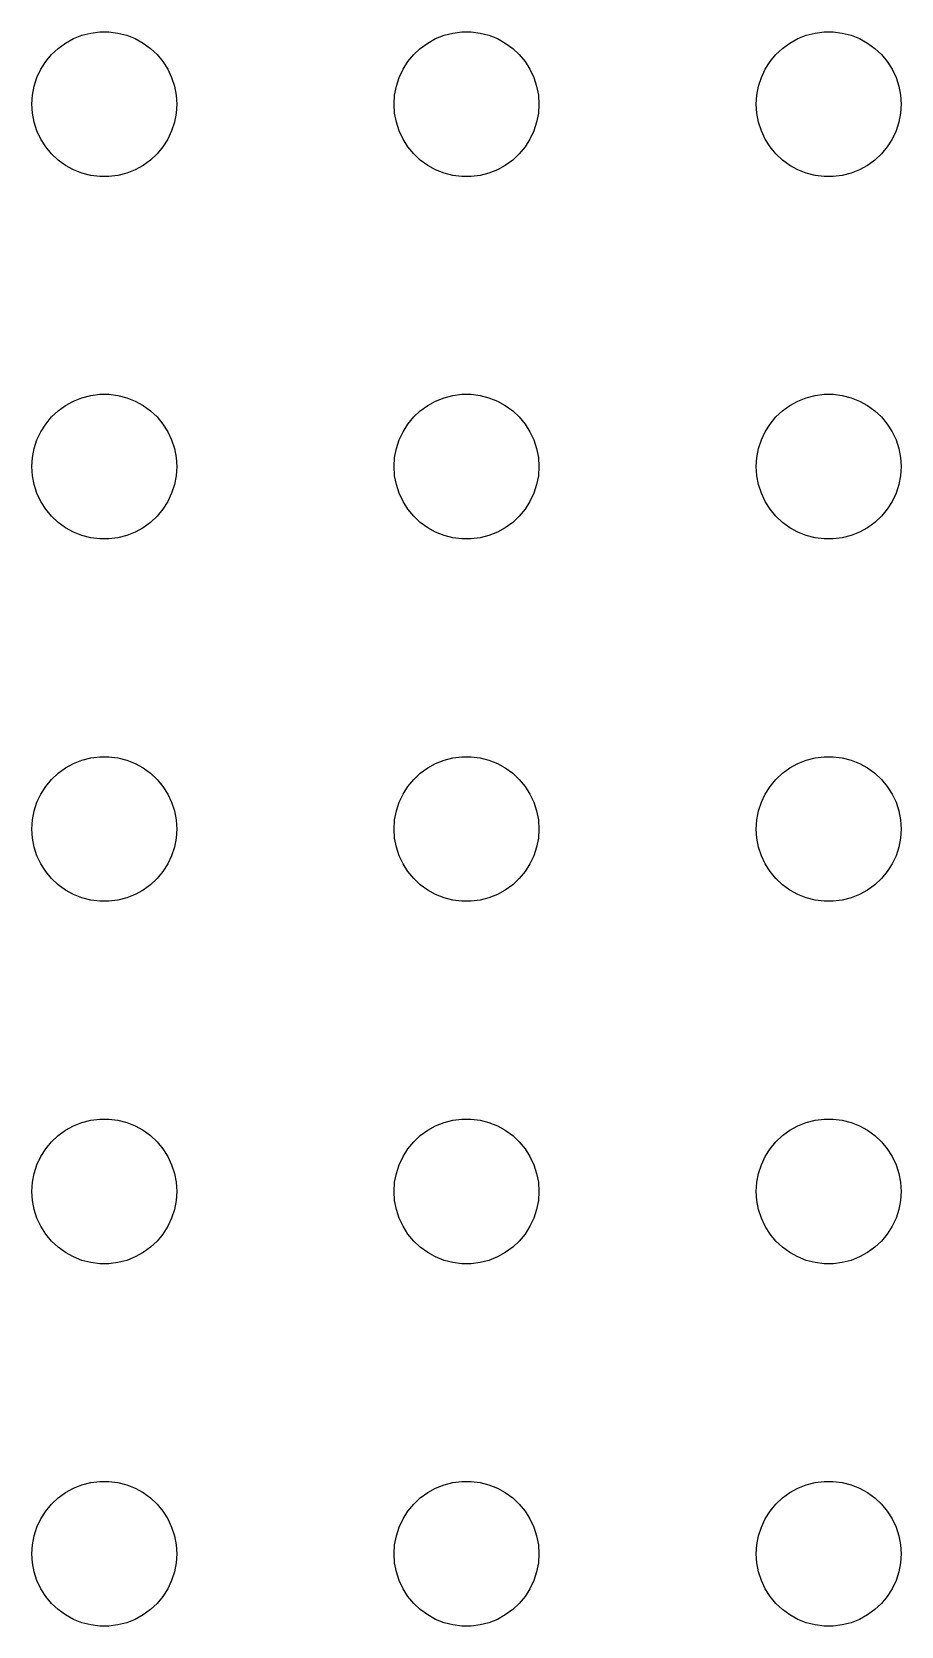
# Model space of a CAD drawing. Header units: metres. Extents: x -150 to 150, y -149 to 149.
# Drawn here: x -1.5 to 16.5, y -114 to -81 of the extents above; entities that cross this region are included whole.
import ezdxf

# ---------------------------------------------------------------- set-up
doc = ezdxf.new("R2010")
doc.units = ezdxf.units.M

msp = doc.modelspace()

# ---------------------------------------------------------------- linework, layer by layer
for p, q in [((-0.80373, -81.2335), (-0.63866, -81.1428)), ((-0.63866, -81.1428), (-0.46352, -81.0734)), ((-0.46352, -81.0734), (-0.28107, -81.0266)), ((-0.28107, -81.0266), (-0.09418, -81.003)), ((-0.09418, -81.003), (0.09418, -81.003)), ((0.09418, -81.003), (0.28107, -81.0266)), ((0.28107, -81.0266), (0.46352, -81.0734)), ((0.46352, -81.0734), (0.63866, -81.1428)), ((0.63866, -81.1428), (0.80373, -81.2335)), ((6.69626, -81.2335), (6.86133, -81.1428)), ((6.86133, -81.1428), (7.03647, -81.0734)), ((7.03647, -81.0734), (7.21892, -81.0266)), ((7.21892, -81.0266), (7.40581, -81.003)), ((7.40581, -81.003), (7.59418, -81.003)), ((7.59418, -81.003), (7.78107, -81.0266)), ((7.78107, -81.0266), (7.96352, -81.0734)), ((7.96352, -81.0734), (8.13866, -81.1428)), ((8.13866, -81.1428), (8.30373, -81.2335)), ((14.1963, -81.2335), (14.3613, -81.1428)), ((14.3613, -81.1428), (14.5365, -81.0734)), ((14.5365, -81.0734), (14.7189, -81.0266)), ((14.7189, -81.0266), (14.9058, -81.003)), ((14.9058, -81.003), (15.0942, -81.003)), ((15.0942, -81.003), (15.2811, -81.0266)), ((15.2811, -81.0266), (15.4635, -81.0734)), ((15.4635, -81.0734), (15.6387, -81.1428)), ((15.6387, -81.1428), (15.8037, -81.2335)), ((-1.21352, -81.6183), (-1.09344, -81.4732)), ((-1.09344, -81.4732), (-0.95613, -81.3442)), ((-0.95613, -81.3442), (-0.80373, -81.2335)), ((0.80373, -81.2335), (0.95613, -81.3442)), ((0.95613, -81.3442), (1.09344, -81.4732)), ((1.09344, -81.4732), (1.21352, -81.6183)), ((6.28647, -81.6183), (6.40654, -81.4732)), ((6.40654, -81.4732), (6.54385, -81.3442)), ((6.54385, -81.3442), (6.69626, -81.2335)), ((8.30373, -81.2335), (8.45613, -81.3442)), ((8.45613, -81.3442), (8.59344, -81.4732)), ((8.59344, -81.4732), (8.71352, -81.6183)), ((13.7865, -81.6183), (13.9065, -81.4732)), ((13.9065, -81.4732), (14.0439, -81.3442)), ((14.0439, -81.3442), (14.1963, -81.2335)), ((15.8037, -81.2335), (15.9561, -81.3442)), ((15.9561, -81.3442), (16.0934, -81.4732)), ((16.0934, -81.4732), (16.2135, -81.6183)), ((-1.39465, -81.9478), (-1.31445, -81.7774)), ((-1.31445, -81.7774), (-1.21352, -81.6183)), ((1.21352, -81.6183), (1.31445, -81.7774)), ((1.31445, -81.7774), (1.39465, -81.9478)), ((6.10533, -81.9478), (6.18553, -81.7774)), ((6.18553, -81.7774), (6.28647, -81.6183)), ((8.71352, -81.6183), (8.81445, -81.7774)), ((8.81445, -81.7774), (8.89465, -81.9478)), ((13.6053, -81.9478), (13.6855, -81.7774)), ((13.6855, -81.7774), (13.7865, -81.6183)), ((16.2135, -81.6183), (16.3145, -81.7774)), ((16.3145, -81.7774), (16.3947, -81.9478)), ((-1.48816, -82.312), (-1.45287, -82.127)), ((-1.45287, -82.127), (-1.39465, -81.9478)), ((1.39465, -81.9478), (1.45287, -82.127)), ((1.45287, -82.127), (1.48816, -82.312)), ((6.01183, -82.312), (6.04712, -82.127)), ((6.04712, -82.127), (6.10533, -81.9478)), ((8.89465, -81.9478), (8.95287, -82.127)), ((8.95287, -82.127), (8.98816, -82.312)), ((13.5118, -82.312), (13.5471, -82.127)), ((13.5471, -82.127), (13.6053, -81.9478)), ((16.3947, -81.9478), (16.4529, -82.127)), ((16.4529, -82.127), (16.4882, -82.312)), ((-1.5, -82.5), (-1.48816, -82.312)), ((1.48816, -82.312), (1.5, -82.5)), ((6, -82.5), (6.01183, -82.312)), ((8.98816, -82.312), (9, -82.5)), ((13.5, -82.5), (13.5118, -82.312)), ((16.4882, -82.312), (16.5, -82.5)), ((-1.48816, -82.688), (-1.5, -82.5)), ((-1.45287, -82.873), (-1.48816, -82.688)), ((1.48816, -82.688), (1.45287, -82.873)), ((1.5, -82.5), (1.48816, -82.688)), ((6.01183, -82.688), (6, -82.5)), ((6.04712, -82.873), (6.01183, -82.688)), ((8.98816, -82.688), (8.95287, -82.873)), ((9, -82.5), (8.98816, -82.688)), ((13.5118, -82.688), (13.5, -82.5)), ((13.5471, -82.873), (13.5118, -82.688)), ((16.4882, -82.688), (16.4529, -82.873)), ((16.5, -82.5), (16.4882, -82.688)), ((-1.39465, -83.0522), (-1.45287, -82.873)), ((-1.31445, -83.2226), (-1.39465, -83.0522)), ((1.39465, -83.0522), (1.31445, -83.2226)), ((1.45287, -82.873), (1.39465, -83.0522)), ((6.10533, -83.0522), (6.04712, -82.873)), ((6.18553, -83.2226), (6.10533, -83.0522)), ((8.89465, -83.0522), (8.81445, -83.2226)), ((8.95287, -82.873), (8.89465, -83.0522)), ((13.6053, -83.0522), (13.5471, -82.873)), ((13.6855, -83.2226), (13.6053, -83.0522)), ((16.3947, -83.0522), (16.3145, -83.2226)), ((16.4529, -82.873), (16.3947, -83.0522)), ((-1.21352, -83.3817), (-1.31445, -83.2226)), ((-1.09344, -83.5268), (-1.21352, -83.3817)), ((1.21352, -83.3817), (1.09344, -83.5268)), ((1.31445, -83.2226), (1.21352, -83.3817)), ((6.28647, -83.3817), (6.18553, -83.2226)), ((6.40654, -83.5268), (6.28647, -83.3817)), ((8.71352, -83.3817), (8.59344, -83.5268)), ((8.81445, -83.2226), (8.71352, -83.3817)), ((13.7865, -83.3817), (13.6855, -83.2226)), ((13.9065, -83.5268), (13.7865, -83.3817)), ((16.2135, -83.3817), (16.0934, -83.5268)), ((16.3145, -83.2226), (16.2135, -83.3817)), ((-0.95613, -83.6558), (-1.09344, -83.5268)), ((-0.80373, -83.7665), (-0.95613, -83.6558)), ((-0.63866, -83.8572), (-0.80373, -83.7665)), ((0.80373, -83.7665), (0.63866, -83.8572)), ((0.95613, -83.6558), (0.80373, -83.7665)), ((1.09344, -83.5268), (0.95613, -83.6558)), ((6.54385, -83.6558), (6.40654, -83.5268)), ((6.69626, -83.7665), (6.54385, -83.6558)), ((6.86133, -83.8572), (6.69626, -83.7665)), ((8.30373, -83.7665), (8.13866, -83.8572)), ((8.45613, -83.6558), (8.30373, -83.7665)), ((8.59344, -83.5268), (8.45613, -83.6558)), ((14.0439, -83.6558), (13.9065, -83.5268)), ((14.1963, -83.7665), (14.0439, -83.6558)), ((14.3613, -83.8572), (14.1963, -83.7665)), ((15.8037, -83.7665), (15.6387, -83.8572)), ((15.9561, -83.6558), (15.8037, -83.7665)), ((16.0934, -83.5268), (15.9561, -83.6558)), ((-0.46352, -83.9266), (-0.63866, -83.8572)), ((-0.28107, -83.9734), (-0.46352, -83.9266)), ((-0.09418, -83.997), (-0.28107, -83.9734)), ((0.09418, -83.997), (-0.09418, -83.997)), ((0.28107, -83.9734), (0.09418, -83.997)), ((0.46352, -83.9266), (0.28107, -83.9734)), ((0.63866, -83.8572), (0.46352, -83.9266)), ((7.03647, -83.9266), (6.86133, -83.8572)), ((7.21892, -83.9734), (7.03647, -83.9266)), ((7.40581, -83.997), (7.21892, -83.9734)), ((7.59418, -83.997), (7.40581, -83.997)), ((7.78107, -83.9734), (7.59418, -83.997)), ((7.96352, -83.9266), (7.78107, -83.9734)), ((8.13866, -83.8572), (7.96352, -83.9266)), ((14.5365, -83.9266), (14.3613, -83.8572)), ((14.7189, -83.9734), (14.5365, -83.9266)), ((14.9058, -83.997), (14.7189, -83.9734)), ((15.0942, -83.997), (14.9058, -83.997)), ((15.2811, -83.9734), (15.0942, -83.997)), ((15.4635, -83.9266), (15.2811, -83.9734)), ((15.6387, -83.8572), (15.4635, -83.9266)), ((-0.95613, -88.8442), (-0.80373, -88.7335)), ((-0.80373, -88.7335), (-0.63866, -88.6428)), ((-0.63866, -88.6428), (-0.46352, -88.5734)), ((-0.46352, -88.5734), (-0.28107, -88.5266)), ((-0.28107, -88.5266), (-0.09418, -88.503)), ((-0.09418, -88.503), (0.09418, -88.503)), ((0.09418, -88.503), (0.28107, -88.5266)), ((0.28107, -88.5266), (0.46352, -88.5734)), ((0.46352, -88.5734), (0.63866, -88.6428)), ((0.63866, -88.6428), (0.80373, -88.7335)), ((0.80373, -88.7335), (0.95613, -88.8442)), ((6.54385, -88.8442), (6.69626, -88.7335)), ((6.69626, -88.7335), (6.86133, -88.6428)), ((6.86133, -88.6428), (7.03647, -88.5734)), ((7.03647, -88.5734), (7.21892, -88.5266)), ((7.21892, -88.5266), (7.40581, -88.503)), ((7.40581, -88.503), (7.59418, -88.503)), ((7.59418, -88.503), (7.78107, -88.5266)), ((7.78107, -88.5266), (7.96352, -88.5734)), ((7.96352, -88.5734), (8.13866, -88.6428)), ((8.13866, -88.6428), (8.30373, -88.7335)), ((8.30373, -88.7335), (8.45613, -88.8442)), ((14.0439, -88.8442), (14.1963, -88.7335)), ((14.1963, -88.7335), (14.3613, -88.6428)), ((14.3613, -88.6428), (14.5365, -88.5734)), ((14.5365, -88.5734), (14.7189, -88.5266)), ((14.7189, -88.5266), (14.9058, -88.503)), ((14.9058, -88.503), (15.0942, -88.503)), ((15.0942, -88.503), (15.2811, -88.5266)), ((15.2811, -88.5266), (15.4635, -88.5734)), ((15.4635, -88.5734), (15.6387, -88.6428)), ((15.6387, -88.6428), (15.8037, -88.7335)), ((15.8037, -88.7335), (15.9561, -88.8442)), ((-1.21352, -89.1183), (-1.09344, -88.9732)), ((-1.09344, -88.9732), (-0.95613, -88.8442)), ((0.95613, -88.8442), (1.09344, -88.9732)), ((1.09344, -88.9732), (1.21352, -89.1183)), ((6.28647, -89.1183), (6.40654, -88.9732)), ((6.40654, -88.9732), (6.54385, -88.8442)), ((8.45613, -88.8442), (8.59344, -88.9732)), ((8.59344, -88.9732), (8.71352, -89.1183)), ((13.7865, -89.1183), (13.9065, -88.9732)), ((13.9065, -88.9732), (14.0439, -88.8442)), ((15.9561, -88.8442), (16.0934, -88.9732)), ((16.0934, -88.9732), (16.2135, -89.1183)), ((-1.39465, -89.4478), (-1.31445, -89.2774)), ((-1.31445, -89.2774), (-1.21352, -89.1183)), ((1.21352, -89.1183), (1.31445, -89.2774)), ((1.31445, -89.2774), (1.39465, -89.4478)), ((6.10533, -89.4478), (6.18553, -89.2774)), ((6.18553, -89.2774), (6.28647, -89.1183)), ((8.71352, -89.1183), (8.81445, -89.2774)), ((8.81445, -89.2774), (8.89465, -89.4478)), ((13.6053, -89.4478), (13.6855, -89.2774)), ((13.6855, -89.2774), (13.7865, -89.1183)), ((16.2135, -89.1183), (16.3145, -89.2774)), ((16.3145, -89.2774), (16.3947, -89.4478)), ((-1.48816, -89.812), (-1.45287, -89.627)), ((-1.45287, -89.627), (-1.39465, -89.4478)), ((1.39465, -89.4478), (1.45287, -89.627)), ((1.45287, -89.627), (1.48816, -89.812)), ((6.01183, -89.812), (6.04712, -89.627)), ((6.04712, -89.627), (6.10533, -89.4478)), ((8.89465, -89.4478), (8.95287, -89.627)), ((8.95287, -89.627), (8.98816, -89.812)), ((13.5118, -89.812), (13.5471, -89.627)), ((13.5471, -89.627), (13.6053, -89.4478)), ((16.3947, -89.4478), (16.4529, -89.627)), ((16.4529, -89.627), (16.4882, -89.812)), ((-1.5, -90), (-1.48816, -89.812)), ((-1.48816, -90.188), (-1.5, -90)), ((1.48816, -89.812), (1.5, -90)), ((1.5, -90), (1.48816, -90.188)), ((6, -90), (6.01183, -89.812)), ((6.01183, -90.188), (6, -90)), ((8.98816, -89.812), (9, -90)), ((9, -90), (8.98816, -90.188)), ((13.5, -90), (13.5118, -89.812)), ((13.5118, -90.188), (13.5, -90)), ((16.4882, -89.812), (16.5, -90)), ((16.5, -90), (16.4882, -90.188)), ((-1.45287, -90.373), (-1.48816, -90.188)), ((-1.39465, -90.5522), (-1.45287, -90.373)), ((1.45287, -90.373), (1.39465, -90.5522)), ((1.48816, -90.188), (1.45287, -90.373)), ((6.04712, -90.373), (6.01183, -90.188)), ((6.10533, -90.5522), (6.04712, -90.373)), ((8.95287, -90.373), (8.89465, -90.5522)), ((8.98816, -90.188), (8.95287, -90.373)), ((13.5471, -90.373), (13.5118, -90.188)), ((13.6053, -90.5522), (13.5471, -90.373)), ((16.4529, -90.373), (16.3947, -90.5522)), ((16.4882, -90.188), (16.4529, -90.373)), ((-1.31445, -90.7226), (-1.39465, -90.5522)), ((-1.21352, -90.8817), (-1.31445, -90.7226)), ((1.31445, -90.7226), (1.21352, -90.8817)), ((1.39465, -90.5522), (1.31445, -90.7226)), ((6.18553, -90.7226), (6.10533, -90.5522)), ((6.28647, -90.8817), (6.18553, -90.7226)), ((8.81445, -90.7226), (8.71352, -90.8817)), ((8.89465, -90.5522), (8.81445, -90.7226)), ((13.6855, -90.7226), (13.6053, -90.5522)), ((13.7865, -90.8817), (13.6855, -90.7226)), ((16.3145, -90.7226), (16.2135, -90.8817)), ((16.3947, -90.5522), (16.3145, -90.7226)), ((-1.09344, -91.0268), (-1.21352, -90.8817)), ((-0.95613, -91.1558), (-1.09344, -91.0268)), ((1.09344, -91.0268), (0.95613, -91.1558)), ((1.21352, -90.8817), (1.09344, -91.0268)), ((6.40654, -91.0268), (6.28647, -90.8817)), ((6.54385, -91.1558), (6.40654, -91.0268)), ((8.59344, -91.0268), (8.45613, -91.1558)), ((8.71352, -90.8817), (8.59344, -91.0268)), ((13.9065, -91.0268), (13.7865, -90.8817)), ((14.0439, -91.1558), (13.9065, -91.0268)), ((16.0934, -91.0268), (15.9561, -91.1558)), ((16.2135, -90.8817), (16.0934, -91.0268)), ((-0.80373, -91.2665), (-0.95613, -91.1558)), ((-0.63866, -91.3572), (-0.80373, -91.2665)), ((-0.46352, -91.4266), (-0.63866, -91.3572)), ((0.63866, -91.3572), (0.46352, -91.4266)), ((0.80373, -91.2665), (0.63866, -91.3572)), ((0.95613, -91.1558), (0.80373, -91.2665)), ((6.69626, -91.2665), (6.54385, -91.1558)), ((6.86133, -91.3572), (6.69626, -91.2665)), ((7.03647, -91.4266), (6.86133, -91.3572)), ((8.13866, -91.3572), (7.96352, -91.4266)), ((8.30373, -91.2665), (8.13866, -91.3572)), ((8.45613, -91.1558), (8.30373, -91.2665)), ((14.1963, -91.2665), (14.0439, -91.1558)), ((14.3613, -91.3572), (14.1963, -91.2665)), ((14.5365, -91.4266), (14.3613, -91.3572)), ((15.6387, -91.3572), (15.4635, -91.4266)), ((15.8037, -91.2665), (15.6387, -91.3572)), ((15.9561, -91.1558), (15.8037, -91.2665)), ((-0.28107, -91.4734), (-0.46352, -91.4266)), ((-0.09418, -91.497), (-0.28107, -91.4734)), ((0.09418, -91.497), (-0.09418, -91.497)), ((0.28107, -91.4734), (0.09418, -91.497)), ((0.46352, -91.4266), (0.28107, -91.4734)), ((7.21892, -91.4734), (7.03647, -91.4266)), ((7.40581, -91.497), (7.21892, -91.4734)), ((7.59418, -91.497), (7.40581, -91.497)), ((7.78107, -91.4734), (7.59418, -91.497)), ((7.96352, -91.4266), (7.78107, -91.4734)), ((14.7189, -91.4734), (14.5365, -91.4266)), ((14.9058, -91.497), (14.7189, -91.4734)), ((15.0942, -91.497), (14.9058, -91.497)), ((15.2811, -91.4734), (15.0942, -91.497)), ((15.4635, -91.4266), (15.2811, -91.4734)), ((-0.28107, -96.0266), (-0.09418, -96.003)), ((-0.09418, -96.003), (0.09418, -96.003)), ((0.09418, -96.003), (0.28107, -96.0266)), ((7.21892, -96.0266), (7.40581, -96.003)), ((7.40581, -96.003), (7.59418, -96.003)), ((7.59418, -96.003), (7.78107, -96.0266)), ((14.7189, -96.0266), (14.9058, -96.003)), ((14.9058, -96.003), (15.0942, -96.003)), ((15.0942, -96.003), (15.2811, -96.0266)), ((-0.95613, -96.3442), (-0.80373, -96.2335)), ((-0.80373, -96.2335), (-0.63866, -96.1428)), ((-0.63866, -96.1428), (-0.46352, -96.0734)), ((-0.46352, -96.0734), (-0.28107, -96.0266)), ((0.28107, -96.0266), (0.46352, -96.0734)), ((0.46352, -96.0734), (0.63866, -96.1428)), ((0.63866, -96.1428), (0.80373, -96.2335)), ((0.80373, -96.2335), (0.95613, -96.3442)), ((6.54385, -96.3442), (6.69626, -96.2335)), ((6.69626, -96.2335), (6.86133, -96.1428)), ((6.86133, -96.1428), (7.03647, -96.0734)), ((7.03647, -96.0734), (7.21892, -96.0266)), ((7.78107, -96.0266), (7.96352, -96.0734)), ((7.96352, -96.0734), (8.13866, -96.1428)), ((8.13866, -96.1428), (8.30373, -96.2335)), ((8.30373, -96.2335), (8.45613, -96.3442)), ((14.0439, -96.3442), (14.1963, -96.2335)), ((14.1963, -96.2335), (14.3613, -96.1428)), ((14.3613, -96.1428), (14.5365, -96.0734)), ((14.5365, -96.0734), (14.7189, -96.0266)), ((15.2811, -96.0266), (15.4635, -96.0734)), ((15.4635, -96.0734), (15.6387, -96.1428)), ((15.6387, -96.1428), (15.8037, -96.2335)), ((15.8037, -96.2335), (15.9561, -96.3442)), ((-1.31445, -96.7774), (-1.21352, -96.6183)), ((-1.21352, -96.6183), (-1.09344, -96.4732)), ((-1.09344, -96.4732), (-0.95613, -96.3442)), ((0.95613, -96.3442), (1.09344, -96.4732)), ((1.09344, -96.4732), (1.21352, -96.6183)), ((1.21352, -96.6183), (1.31445, -96.7774)), ((6.18553, -96.7774), (6.28647, -96.6183)), ((6.28647, -96.6183), (6.40654, -96.4732)), ((6.40654, -96.4732), (6.54385, -96.3442)), ((8.45613, -96.3442), (8.59344, -96.4732)), ((8.59344, -96.4732), (8.71352, -96.6183)), ((8.71352, -96.6183), (8.81445, -96.7774)), ((13.6855, -96.7774), (13.7865, -96.6183)), ((13.7865, -96.6183), (13.9065, -96.4732)), ((13.9065, -96.4732), (14.0439, -96.3442)), ((15.9561, -96.3442), (16.0934, -96.4732)), ((16.0934, -96.4732), (16.2135, -96.6183)), ((16.2135, -96.6183), (16.3145, -96.7774)), ((-1.45287, -97.127), (-1.39465, -96.9478)), ((-1.39465, -96.9478), (-1.31445, -96.7774)), ((1.31445, -96.7774), (1.39465, -96.9478)), ((1.39465, -96.9478), (1.45287, -97.127)), ((6.04712, -97.127), (6.10533, -96.9478)), ((6.10533, -96.9478), (6.18553, -96.7774)), ((8.81445, -96.7774), (8.89465, -96.9478)), ((8.89465, -96.9478), (8.95287, -97.127)), ((13.5471, -97.127), (13.6053, -96.9478)), ((13.6053, -96.9478), (13.6855, -96.7774)), ((16.3145, -96.7774), (16.3947, -96.9478)), ((16.3947, -96.9478), (16.4529, -97.127)), ((-1.5, -97.5), (-1.48816, -97.312)), ((-1.48816, -97.312), (-1.45287, -97.127)), ((1.45287, -97.127), (1.48816, -97.312)), ((1.48816, -97.312), (1.5, -97.5)), ((6, -97.5), (6.01183, -97.312)), ((6.01183, -97.312), (6.04712, -97.127)), ((8.95287, -97.127), (8.98816, -97.312)), ((8.98816, -97.312), (9, -97.5)), ((13.5, -97.5), (13.5118, -97.312)), ((13.5118, -97.312), (13.5471, -97.127)), ((16.4529, -97.127), (16.4882, -97.312)), ((16.4882, -97.312), (16.5, -97.5)), ((-1.48816, -97.688), (-1.5, -97.5)), ((1.5, -97.5), (1.48816, -97.688)), ((6.01183, -97.688), (6, -97.5)), ((9, -97.5), (8.98816, -97.688)), ((13.5118, -97.688), (13.5, -97.5)), ((16.5, -97.5), (16.4882, -97.688)), ((-1.45287, -97.873), (-1.48816, -97.688)), ((-1.39465, -98.0522), (-1.45287, -97.873)), ((1.45287, -97.873), (1.39465, -98.0522)), ((1.48816, -97.688), (1.45287, -97.873)), ((6.04712, -97.873), (6.01183, -97.688)), ((6.10533, -98.0522), (6.04712, -97.873)), ((8.95287, -97.873), (8.89465, -98.0522)), ((8.98816, -97.688), (8.95287, -97.873)), ((13.5471, -97.873), (13.5118, -97.688)), ((13.6053, -98.0522), (13.5471, -97.873)), ((16.4529, -97.873), (16.3947, -98.0522)), ((16.4882, -97.688), (16.4529, -97.873)), ((-1.31445, -98.2226), (-1.39465, -98.0522)), ((-1.21352, -98.3817), (-1.31445, -98.2226)), ((1.31445, -98.2226), (1.21352, -98.3817)), ((1.39465, -98.0522), (1.31445, -98.2226)), ((6.18553, -98.2226), (6.10533, -98.0522)), ((6.28647, -98.3817), (6.18553, -98.2226)), ((8.81445, -98.2226), (8.71352, -98.3817)), ((8.89465, -98.0522), (8.81445, -98.2226)), ((13.6855, -98.2226), (13.6053, -98.0522)), ((13.7865, -98.3817), (13.6855, -98.2226)), ((16.3145, -98.2226), (16.2135, -98.3817)), ((16.3947, -98.0522), (16.3145, -98.2226)), ((-1.09344, -98.5268), (-1.21352, -98.3817)), ((-0.95613, -98.6558), (-1.09344, -98.5268)), ((1.09344, -98.5268), (0.95613, -98.6558)), ((1.21352, -98.3817), (1.09344, -98.5268)), ((6.40654, -98.5268), (6.28647, -98.3817)), ((6.54385, -98.6558), (6.40654, -98.5268)), ((8.59344, -98.5268), (8.45613, -98.6558)), ((8.71352, -98.3817), (8.59344, -98.5268)), ((13.9065, -98.5268), (13.7865, -98.3817)), ((14.0439, -98.6558), (13.9065, -98.5268)), ((16.0934, -98.5268), (15.9561, -98.6558)), ((16.2135, -98.3817), (16.0934, -98.5268)), ((-0.80373, -98.7665), (-0.95613, -98.6558)), ((-0.63866, -98.8572), (-0.80373, -98.7665)), ((-0.46352, -98.9266), (-0.63866, -98.8572)), ((-0.28107, -98.9734), (-0.46352, -98.9266)), ((-0.09418, -98.997), (-0.28107, -98.9734)), ((0.28107, -98.9734), (0.09418, -98.997)), ((0.46352, -98.9266), (0.28107, -98.9734)), ((0.63866, -98.8572), (0.46352, -98.9266)), ((0.80373, -98.7665), (0.63866, -98.8572)), ((0.95613, -98.6558), (0.80373, -98.7665)), ((6.69626, -98.7665), (6.54385, -98.6558)), ((6.86133, -98.8572), (6.69626, -98.7665)), ((7.03647, -98.9266), (6.86133, -98.8572)), ((7.21892, -98.9734), (7.03647, -98.9266)), ((7.40581, -98.997), (7.21892, -98.9734)), ((7.78107, -98.9734), (7.59418, -98.997)), ((7.96352, -98.9266), (7.78107, -98.9734)), ((8.13866, -98.8572), (7.96352, -98.9266)), ((8.30373, -98.7665), (8.13866, -98.8572)), ((8.45613, -98.6558), (8.30373, -98.7665)), ((14.1963, -98.7665), (14.0439, -98.6558)), ((14.3613, -98.8572), (14.1963, -98.7665)), ((14.5365, -98.9266), (14.3613, -98.8572)), ((14.7189, -98.9734), (14.5365, -98.9266)), ((14.9058, -98.997), (14.7189, -98.9734)), ((15.2811, -98.9734), (15.0942, -98.997)), ((15.4635, -98.9266), (15.2811, -98.9734)), ((15.6387, -98.8572), (15.4635, -98.9266)), ((15.8037, -98.7665), (15.6387, -98.8572)), ((15.9561, -98.6558), (15.8037, -98.7665)), ((0.09418, -98.997), (-0.09418, -98.997)), ((7.59418, -98.997), (7.40581, -98.997)), ((15.0942, -98.997), (14.9058, -98.997)), ((-0.63866, -103.643), (-0.46352, -103.573)), ((-0.46352, -103.573), (-0.28107, -103.527)), ((-0.28107, -103.527), (-0.09418, -103.503)), ((-0.09418, -103.503), (0.09418, -103.503)), ((0.09418, -103.503), (0.28107, -103.527)), ((0.28107, -103.527), (0.46352, -103.573)), ((0.46352, -103.573), (0.63866, -103.643)), ((6.86133, -103.643), (7.03647, -103.573)), ((7.03647, -103.573), (7.21892, -103.527)), ((7.21892, -103.527), (7.40581, -103.503)), ((7.40581, -103.503), (7.59418, -103.503)), ((7.59418, -103.503), (7.78107, -103.527)), ((7.78107, -103.527), (7.96352, -103.573)), ((7.96352, -103.573), (8.13866, -103.643)), ((14.3613, -103.643), (14.5365, -103.573)), ((14.5365, -103.573), (14.7189, -103.527)), ((14.7189, -103.527), (14.9058, -103.503)), ((14.9058, -103.503), (15.0942, -103.503)), ((15.0942, -103.503), (15.2811, -103.527)), ((15.2811, -103.527), (15.4635, -103.573)), ((15.4635, -103.573), (15.6387, -103.643)), ((-1.09344, -103.973), (-0.95613, -103.844)), ((-0.95613, -103.844), (-0.80373, -103.734)), ((-0.80373, -103.734), (-0.63866, -103.643)), ((0.63866, -103.643), (0.80373, -103.734)), ((0.80373, -103.734), (0.95613, -103.844)), ((0.95613, -103.844), (1.09344, -103.973)), ((6.40654, -103.973), (6.54385, -103.844)), ((6.54385, -103.844), (6.69626, -103.734)), ((6.69626, -103.734), (6.86133, -103.643)), ((8.13866, -103.643), (8.30373, -103.734)), ((8.30373, -103.734), (8.45613, -103.844)), ((8.45613, -103.844), (8.59344, -103.973)), ((13.9065, -103.973), (14.0439, -103.844)), ((14.0439, -103.844), (14.1963, -103.734)), ((14.1963, -103.734), (14.3613, -103.643)), ((15.6387, -103.643), (15.8037, -103.734)), ((15.8037, -103.734), (15.9561, -103.844)), ((15.9561, -103.844), (16.0934, -103.973)), ((-1.31445, -104.277), (-1.21352, -104.118)), ((-1.21352, -104.118), (-1.09344, -103.973)), ((1.09344, -103.973), (1.21352, -104.118)), ((1.21352, -104.118), (1.31445, -104.277)), ((6.18553, -104.277), (6.28647, -104.118)), ((6.28647, -104.118), (6.40654, -103.973)), ((8.59344, -103.973), (8.71352, -104.118)), ((8.71352, -104.118), (8.81445, -104.277)), ((13.6855, -104.277), (13.7865, -104.118)), ((13.7865, -104.118), (13.9065, -103.973)), ((16.0934, -103.973), (16.2135, -104.118)), ((16.2135, -104.118), (16.3145, -104.277)), ((-1.45287, -104.627), (-1.39465, -104.448)), ((-1.39465, -104.448), (-1.31445, -104.277)), ((1.31445, -104.277), (1.39465, -104.448)), ((1.39465, -104.448), (1.45287, -104.627)), ((6.04712, -104.627), (6.10533, -104.448)), ((6.10533, -104.448), (6.18553, -104.277)), ((8.81445, -104.277), (8.89465, -104.448)), ((8.89465, -104.448), (8.95287, -104.627)), ((13.5471, -104.627), (13.6053, -104.448)), ((13.6053, -104.448), (13.6855, -104.277)), ((16.3145, -104.277), (16.3947, -104.448)), ((16.3947, -104.448), (16.4529, -104.627)), ((-1.5, -105), (-1.48816, -104.812)), ((-1.48816, -104.812), (-1.45287, -104.627)), ((1.45287, -104.627), (1.48816, -104.812)), ((1.48816, -104.812), (1.5, -105)), ((6, -105), (6.01183, -104.812)), ((6.01183, -104.812), (6.04712, -104.627)), ((8.95287, -104.627), (8.98816, -104.812)), ((8.98816, -104.812), (9, -105)), ((13.5, -105), (13.5118, -104.812)), ((13.5118, -104.812), (13.5471, -104.627)), ((16.4529, -104.627), (16.4882, -104.812)), ((16.4882, -104.812), (16.5, -105)), ((-1.48816, -105.188), (-1.5, -105)), ((-1.45287, -105.373), (-1.48816, -105.188)), ((1.48816, -105.188), (1.45287, -105.373)), ((1.5, -105), (1.48816, -105.188)), ((6.01183, -105.188), (6, -105)), ((6.04712, -105.373), (6.01183, -105.188)), ((8.98816, -105.188), (8.95287, -105.373)), ((9, -105), (8.98816, -105.188)), ((13.5118, -105.188), (13.5, -105)), ((13.5471, -105.373), (13.5118, -105.188)), ((16.4882, -105.188), (16.4529, -105.373)), ((16.5, -105), (16.4882, -105.188)), ((-1.39465, -105.552), (-1.45287, -105.373)), ((-1.31445, -105.723), (-1.39465, -105.552)), ((1.39465, -105.552), (1.31445, -105.723)), ((1.45287, -105.373), (1.39465, -105.552)), ((6.10533, -105.552), (6.04712, -105.373)), ((6.18553, -105.723), (6.10533, -105.552)), ((8.89465, -105.552), (8.81445, -105.723)), ((8.95287, -105.373), (8.89465, -105.552)), ((13.6053, -105.552), (13.5471, -105.373)), ((13.6855, -105.723), (13.6053, -105.552)), ((16.3947, -105.552), (16.3145, -105.723)), ((16.4529, -105.373), (16.3947, -105.552)), ((-1.21352, -105.882), (-1.31445, -105.723)), ((-1.09344, -106.027), (-1.21352, -105.882)), ((1.21352, -105.882), (1.09344, -106.027)), ((1.31445, -105.723), (1.21352, -105.882)), ((6.28647, -105.882), (6.18553, -105.723)), ((6.40654, -106.027), (6.28647, -105.882)), ((8.71352, -105.882), (8.59344, -106.027)), ((8.81445, -105.723), (8.71352, -105.882)), ((13.7865, -105.882), (13.6855, -105.723)), ((13.9065, -106.027), (13.7865, -105.882)), ((16.2135, -105.882), (16.0934, -106.027)), ((16.3145, -105.723), (16.2135, -105.882)), ((-0.95613, -106.156), (-1.09344, -106.027)), ((-0.80373, -106.266), (-0.95613, -106.156)), ((0.95613, -106.156), (0.80373, -106.266)), ((1.09344, -106.027), (0.95613, -106.156)), ((6.54385, -106.156), (6.40654, -106.027)), ((6.69626, -106.266), (6.54385, -106.156)), ((8.45613, -106.156), (8.30373, -106.266)), ((8.59344, -106.027), (8.45613, -106.156)), ((14.0439, -106.156), (13.9065, -106.027)), ((14.1963, -106.266), (14.0439, -106.156)), ((15.9561, -106.156), (15.8037, -106.266)), ((16.0934, -106.027), (15.9561, -106.156)), ((-0.63866, -106.357), (-0.80373, -106.266)), ((-0.46352, -106.427), (-0.63866, -106.357)), ((-0.28107, -106.473), (-0.46352, -106.427)), ((-0.09418, -106.497), (-0.28107, -106.473)), ((0.09418, -106.497), (-0.09418, -106.497)), ((0.28107, -106.473), (0.09418, -106.497)), ((0.46352, -106.427), (0.28107, -106.473)), ((0.63866, -106.357), (0.46352, -106.427)), ((0.80373, -106.266), (0.63866, -106.357)), ((6.86133, -106.357), (6.69626, -106.266)), ((7.03647, -106.427), (6.86133, -106.357)), ((7.21892, -106.473), (7.03647, -106.427)), ((7.40581, -106.497), (7.21892, -106.473)), ((7.59418, -106.497), (7.40581, -106.497)), ((7.78107, -106.473), (7.59418, -106.497)), ((7.96352, -106.427), (7.78107, -106.473)), ((8.13866, -106.357), (7.96352, -106.427)), ((8.30373, -106.266), (8.13866, -106.357)), ((14.3613, -106.357), (14.1963, -106.266)), ((14.5365, -106.427), (14.3613, -106.357)), ((14.7189, -106.473), (14.5365, -106.427)), ((14.9058, -106.497), (14.7189, -106.473)), ((15.0942, -106.497), (14.9058, -106.497)), ((15.2811, -106.473), (15.0942, -106.497)), ((15.4635, -106.427), (15.2811, -106.473)), ((15.6387, -106.357), (15.4635, -106.427)), ((15.8037, -106.266), (15.6387, -106.357)), ((-0.80373, -111.234), (-0.63866, -111.143)), ((-0.63866, -111.143), (-0.46352, -111.073)), ((-0.46352, -111.073), (-0.28107, -111.027)), ((-0.28107, -111.027), (-0.09418, -111.003)), ((-0.09418, -111.003), (0.09418, -111.003)), ((0.09418, -111.003), (0.28107, -111.027)), ((0.28107, -111.027), (0.46352, -111.073)), ((0.46352, -111.073), (0.63866, -111.143)), ((0.63866, -111.143), (0.80373, -111.234)), ((6.69626, -111.234), (6.86133, -111.143)), ((6.86133, -111.143), (7.03647, -111.073)), ((7.03647, -111.073), (7.21892, -111.027)), ((7.21892, -111.027), (7.40581, -111.003)), ((7.40581, -111.003), (7.59418, -111.003)), ((7.59418, -111.003), (7.78107, -111.027)), ((7.78107, -111.027), (7.96352, -111.073)), ((7.96352, -111.073), (8.13866, -111.143)), ((8.13866, -111.143), (8.30373, -111.234)), ((14.1963, -111.234), (14.3613, -111.143)), ((14.3613, -111.143), (14.5365, -111.073)), ((14.5365, -111.073), (14.7189, -111.027)), ((14.7189, -111.027), (14.9058, -111.003)), ((14.9058, -111.003), (15.0942, -111.003)), ((15.0942, -111.003), (15.2811, -111.027)), ((15.2811, -111.027), (15.4635, -111.073)), ((15.4635, -111.073), (15.6387, -111.143)), ((15.6387, -111.143), (15.8037, -111.234)), ((-1.21352, -111.618), (-1.09344, -111.473)), ((-1.09344, -111.473), (-0.95613, -111.344)), ((-0.95613, -111.344), (-0.80373, -111.234)), ((0.80373, -111.234), (0.95613, -111.344)), ((0.95613, -111.344), (1.09344, -111.473)), ((1.09344, -111.473), (1.21352, -111.618)), ((6.28647, -111.618), (6.40654, -111.473)), ((6.40654, -111.473), (6.54385, -111.344)), ((6.54385, -111.344), (6.69626, -111.234)), ((8.30373, -111.234), (8.45613, -111.344)), ((8.45613, -111.344), (8.59344, -111.473)), ((8.59344, -111.473), (8.71352, -111.618)), ((13.7865, -111.618), (13.9065, -111.473)), ((13.9065, -111.473), (14.0439, -111.344)), ((14.0439, -111.344), (14.1963, -111.234)), ((15.8037, -111.234), (15.9561, -111.344)), ((15.9561, -111.344), (16.0934, -111.473)), ((16.0934, -111.473), (16.2135, -111.618)), ((-1.39465, -111.948), (-1.31445, -111.777)), ((-1.31445, -111.777), (-1.21352, -111.618)), ((1.21352, -111.618), (1.31445, -111.777)), ((1.31445, -111.777), (1.39465, -111.948)), ((6.10533, -111.948), (6.18553, -111.777)), ((6.18553, -111.777), (6.28647, -111.618)), ((8.71352, -111.618), (8.81445, -111.777)), ((8.81445, -111.777), (8.89465, -111.948)), ((13.6053, -111.948), (13.6855, -111.777)), ((13.6855, -111.777), (13.7865, -111.618)), ((16.2135, -111.618), (16.3145, -111.777)), ((16.3145, -111.777), (16.3947, -111.948)), ((-1.48816, -112.312), (-1.45287, -112.127)), ((-1.45287, -112.127), (-1.39465, -111.948)), ((1.39465, -111.948), (1.45287, -112.127)), ((1.45287, -112.127), (1.48816, -112.312)), ((6.01183, -112.312), (6.04712, -112.127)), ((6.04712, -112.127), (6.10533, -111.948)), ((8.89465, -111.948), (8.95287, -112.127)), ((8.95287, -112.127), (8.98816, -112.312)), ((13.5118, -112.312), (13.5471, -112.127)), ((13.5471, -112.127), (13.6053, -111.948)), ((16.3947, -111.948), (16.4529, -112.127)), ((16.4529, -112.127), (16.4882, -112.312)), ((-1.5, -112.5), (-1.48816, -112.312)), ((-1.48816, -112.688), (-1.5, -112.5)), ((1.48816, -112.312), (1.5, -112.5)), ((1.5, -112.5), (1.48816, -112.688)), ((6, -112.5), (6.01183, -112.312)), ((6.01183, -112.688), (6, -112.5)), ((8.98816, -112.312), (9, -112.5)), ((9, -112.5), (8.98816, -112.688)), ((13.5, -112.5), (13.5118, -112.312)), ((13.5118, -112.688), (13.5, -112.5)), ((16.4882, -112.312), (16.5, -112.5)), ((16.5, -112.5), (16.4882, -112.688)), ((-1.45287, -112.873), (-1.48816, -112.688)), ((1.48816, -112.688), (1.45287, -112.873)), ((6.04712, -112.873), (6.01183, -112.688)), ((8.98816, -112.688), (8.95287, -112.873)), ((13.5471, -112.873), (13.5118, -112.688)), ((16.4882, -112.688), (16.4529, -112.873)), ((-1.39465, -113.052), (-1.45287, -112.873)), ((-1.31445, -113.223), (-1.39465, -113.052)), ((1.39465, -113.052), (1.31445, -113.223)), ((1.45287, -112.873), (1.39465, -113.052)), ((6.10533, -113.052), (6.04712, -112.873)), ((6.18553, -113.223), (6.10533, -113.052)), ((8.89465, -113.052), (8.81445, -113.223)), ((8.95287, -112.873), (8.89465, -113.052)), ((13.6053, -113.052), (13.5471, -112.873)), ((13.6855, -113.223), (13.6053, -113.052)), ((16.3947, -113.052), (16.3145, -113.223)), ((16.4529, -112.873), (16.3947, -113.052)), ((-1.21352, -113.382), (-1.31445, -113.223)), ((-1.09344, -113.527), (-1.21352, -113.382)), ((1.21352, -113.382), (1.09344, -113.527)), ((1.31445, -113.223), (1.21352, -113.382)), ((6.28647, -113.382), (6.18553, -113.223)), ((6.40654, -113.527), (6.28647, -113.382)), ((8.71352, -113.382), (8.59344, -113.527)), ((8.81445, -113.223), (8.71352, -113.382)), ((13.7865, -113.382), (13.6855, -113.223)), ((13.9065, -113.527), (13.7865, -113.382)), ((16.2135, -113.382), (16.0934, -113.527)), ((16.3145, -113.223), (16.2135, -113.382)), ((-0.95613, -113.656), (-1.09344, -113.527)), ((-0.80373, -113.766), (-0.95613, -113.656)), ((-0.63866, -113.857), (-0.80373, -113.766)), ((0.80373, -113.766), (0.63866, -113.857)), ((0.95613, -113.656), (0.80373, -113.766)), ((1.09344, -113.527), (0.95613, -113.656)), ((6.54385, -113.656), (6.40654, -113.527)), ((6.69626, -113.766), (6.54385, -113.656)), ((6.86133, -113.857), (6.69626, -113.766)), ((8.30373, -113.766), (8.13866, -113.857)), ((8.45613, -113.656), (8.30373, -113.766)), ((8.59344, -113.527), (8.45613, -113.656)), ((14.0439, -113.656), (13.9065, -113.527)), ((14.1963, -113.766), (14.0439, -113.656)), ((14.3613, -113.857), (14.1963, -113.766)), ((15.8037, -113.766), (15.6387, -113.857)), ((15.9561, -113.656), (15.8037, -113.766)), ((16.0934, -113.527), (15.9561, -113.656)), ((-0.46352, -113.927), (-0.63866, -113.857)), ((-0.28107, -113.973), (-0.46352, -113.927)), ((-0.09418, -113.997), (-0.28107, -113.973)), ((0.09418, -113.997), (-0.09418, -113.997)), ((0.28107, -113.973), (0.09418, -113.997)), ((0.46352, -113.927), (0.28107, -113.973)), ((0.63866, -113.857), (0.46352, -113.927)), ((7.03647, -113.927), (6.86133, -113.857)), ((7.21892, -113.973), (7.03647, -113.927)), ((7.40581, -113.997), (7.21892, -113.973)), ((7.59418, -113.997), (7.40581, -113.997)), ((7.78107, -113.973), (7.59418, -113.997)), ((7.96352, -113.927), (7.78107, -113.973)), ((8.13866, -113.857), (7.96352, -113.927)), ((14.5365, -113.927), (14.3613, -113.857)), ((14.7189, -113.973), (14.5365, -113.927)), ((14.9058, -113.997), (14.7189, -113.973)), ((15.0942, -113.997), (14.9058, -113.997)), ((15.2811, -113.973), (15.0942, -113.997)), ((15.4635, -113.927), (15.2811, -113.973)), ((15.6387, -113.857), (15.4635, -113.927))]:
    msp.add_line(p, q)

doc.saveas('drawing.dxf')
